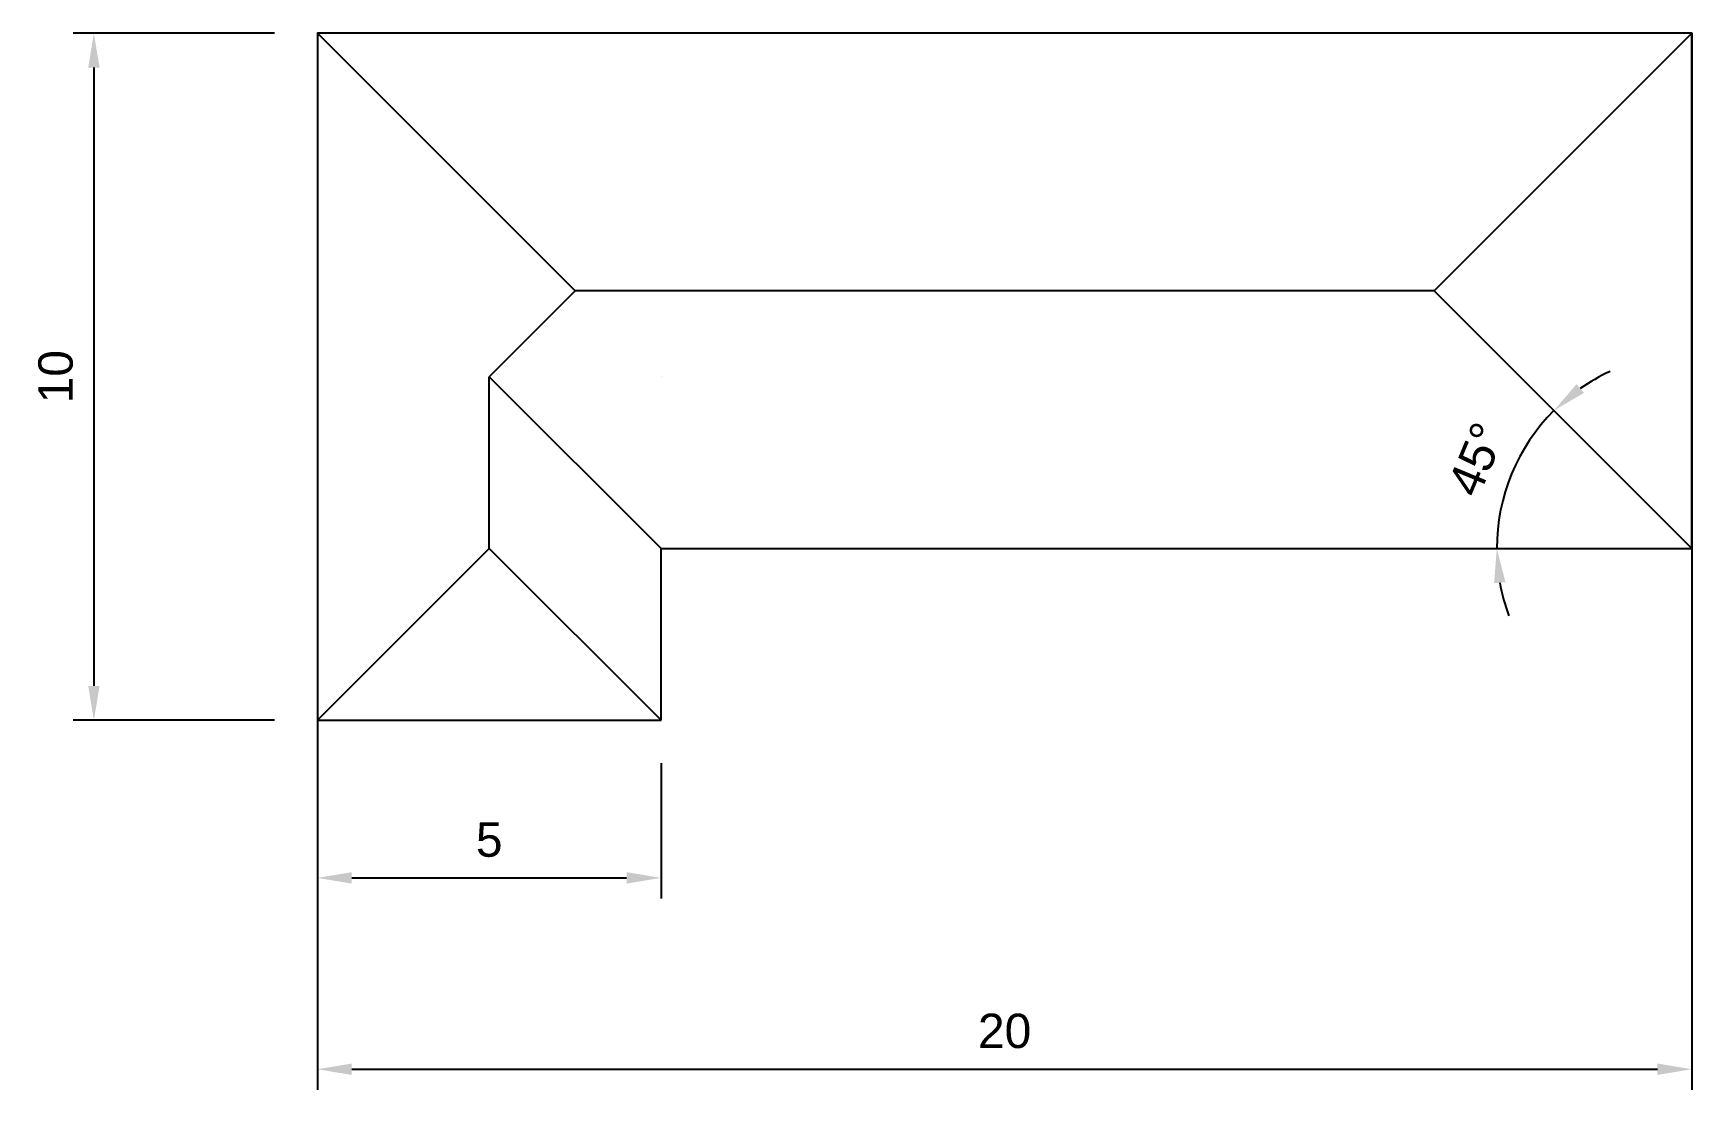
# Model space of a CAD drawing. Header units: millimetres. Extents: x 540.2 to 564.4, y 5244.9 to 5260.2.
import ezdxf

# ---------------------------------------------------------------- set-up
doc = ezdxf.new("R2010")
doc.units = ezdxf.units.MM
doc.layers.add('cotas', color=253, linetype='Continuous')
doc.styles.get("Standard").update_dxf_attribs({"font": 'ARIAL.TTF'})
doc.dimstyles.new('ISO-25', dxfattribs={"dimtxt": 0.5, "dimasz": 0.5, "dimexe": 0.3, "dimexo": 0.625, "dimgap": 0.3, "dimtad": 1, "dimtxsty": 'Standard', "dimcen": 2.5, "dimadec": 0, "dimazin": 0, "dimtfac": 1, "dimtmove": 0, "dimatfit": 3, "dimfxl": 1, "dimarcsym": 0})

# ---------------------------------------------------------------- blocks, each defined once
blk = doc.blocks.new('*D2')
at = {"layer": 'cotas', "color": 0, "lineweight": -2}
for p, q in [((543.742, 5260.23), (540.814, 5260.23)), ((541.114, 5259.73), (541.114, 5250.73)), ((543.742, 5250.23), (540.814, 5250.23))]:
    blk.add_line(p, q, dxfattribs=at)
at = {"layer": 'cotas', "color": 0}
for points in [[(541.031, 5259.73), (541.197, 5259.73), (541.114, 5260.23)], [(541.031, 5250.73), (541.197, 5250.73), (541.114, 5250.23)]]:
    blk.add_solid(points, dxfattribs=at)
at = {"layer": 'Defpoints', "color": 0}
for p in [(544.367, 5260.23), (541.114, 5250.23), (544.367, 5250.23)]:
    blk.add_point(p, dxfattribs=at)
at = {"layer": 'cotas', "color": 0, "insert": (540.559, 5255.23), "char_height": 0.5, "attachment_point": 5, "rotation": 90}
blk.add_mtext('10', dxfattribs=at)
blk = doc.blocks.new('*D3')
at = {"layer": 'cotas', "color": 0, "lineweight": -2}
for p, q in [((544.367, 5259.605), (544.367, 5244.851)), ((564.367, 5259.605), (564.367, 5244.851)), ((544.867, 5245.151), (563.867, 5245.151))]:
    blk.add_line(p, q, dxfattribs=at)
at = {"layer": 'cotas', "color": 0}
for points in [[(544.867, 5245.234), (544.867, 5245.068), (544.367, 5245.151)], [(563.867, 5245.234), (563.867, 5245.068), (564.367, 5245.151)]]:
    blk.add_solid(points, dxfattribs=at)
at = {"layer": 'Defpoints', "color": 0}
for p in [(544.367, 5260.23), (564.367, 5260.23), (564.367, 5245.151)]:
    blk.add_point(p, dxfattribs=at)
at = {"layer": 'cotas', "color": 0, "insert": (554.367, 5245.706), "char_height": 0.5, "attachment_point": 5}
blk.add_mtext('20', dxfattribs=at)
blk = doc.blocks.new('*D4')
at = {"layer": 'cotas', "color": 0, "lineweight": -2}
for p, q in [((544.367, 5249.605), (544.367, 5247.636)), ((549.367, 5249.605), (549.367, 5247.636)), ((544.867, 5247.936), (548.867, 5247.936))]:
    blk.add_line(p, q, dxfattribs=at)
at = {"layer": 'cotas', "color": 0}
for points in [[(544.867, 5248.019), (544.867, 5247.852), (544.367, 5247.936)], [(548.867, 5248.019), (548.867, 5247.852), (549.367, 5247.936)]]:
    blk.add_solid(points, dxfattribs=at)
at = {"layer": 'Defpoints', "color": 0}
for p in [(544.367, 5250.23), (549.367, 5250.23), (549.367, 5247.936)]:
    blk.add_point(p, dxfattribs=at)
at = {"layer": 'cotas', "color": 0, "insert": (546.867, 5248.49), "char_height": 0.5, "attachment_point": 5}
blk.add_mtext('5', dxfattribs=at)
blk = doc.blocks.new('*D5')
at = {"layer": 'cotas', "color": 0, "lineweight": -2}
for start, end in [(114.786, 124.893), (135, 180), (190.107, 200.214)]:
    blk.add_arc((564.367, 5252.73), 2.838, start, end, dxfattribs=at)
at = {"layer": 'cotas', "color": 0}
for points in [[(562.797, 5254.994), (562.69, 5255.122), (562.36, 5254.737)], [(561.49, 5252.224), (561.656, 5252.239), (561.529, 5252.73)]]:
    blk.add_solid(points, dxfattribs=at)
at = {"layer": 'Defpoints', "color": 0}
for p in [(560.617, 5256.48), (561.909, 5254.149), (549.367, 5252.73), (564.367, 5252.73), (564.367, 5252.73)]:
    blk.add_point(p, dxfattribs=at)
at = {"layer": 'cotas', "color": 0, "insert": (561.233, 5254.028), "char_height": 0.5, "attachment_point": 5, "rotation": 67.5}
blk.add_mtext('45°', dxfattribs=at)

msp = doc.modelspace()

# ---------------------------------------------------------------- linework, layer by layer
for p, q in [((548.117, 5256.48), (544.367, 5260.23)), ((544.367, 5260.23), (544.367, 5250.23)), ((560.617, 5256.48), (564.367, 5260.23)), ((564.367, 5260.23), (564.367, 5252.73)), ((548.117, 5256.48), (546.867, 5255.23)), ((560.617, 5256.48), (548.117, 5256.48)), ((564.367, 5252.73), (560.617, 5256.48)), ((546.867, 5252.73), (546.867, 5255.23)), ((546.867, 5255.23), (549.367, 5252.73)), ((549.367, 5255.23), (549.367, 5255.23)), ((544.367, 5250.23), (546.867, 5252.73)), ((546.867, 5252.73), (549.367, 5250.23)), ((549.367, 5252.73), (564.367, 5252.73)), ((549.367, 5250.23), (549.367, 5252.73))]:
    msp.add_line(p, q)
for points in [[(564.367, 5252.73), (564.367, 5260.23), (544.367, 5260.23), (544.367, 5250.23), (549.367, 5250.23)], [(544.367, 5255.23), (544.367, 5250.23), (549.367, 5250.23)]]:
    msp.add_lwpolyline(points)
msp.add_lwpolyline([(564.367, 5260.23), (564.367, 5260.23), (564.367, 5260.23), (564.367, 5260.23)], close=True)

# ---------------------------------------------------------------- dimensions: what is measured, and where the dimension line sits
at = {"layer": 'cotas'}
dim = msp.add_linear_dim(base=(541.114, 5250.23), p1=(544.367, 5260.23), p2=(544.367, 5250.23), angle=90, dimstyle='ISO-25', dxfattribs=at)
dim.commit()
dim.dimension.update_dxf_attribs({"geometry": '*D2', "text_midpoint": (540.559, 5255.23)})
for base, p1, p2, picture, middle in [((564.367, 5245.151), (544.367, 5260.23), (564.367, 5260.23), '*D3', (554.367, 5245.706)), ((549.367, 5247.936), (544.367, 5250.23), (549.367, 5250.23), '*D4', (546.867, 5248.49))]:
    dim = msp.add_linear_dim(base=base, p1=p1, p2=p2, dimstyle='ISO-25', dxfattribs=at)
    dim.commit()
    dim.dimension.update_dxf_attribs({"geometry": picture, "text_midpoint": middle})
dim = msp.add_angular_dim_2l(base=(561.909, 5254.149), line1=((564.367, 5252.73), (560.617, 5256.48)), line2=((549.367, 5252.73), (564.367, 5252.73)), dimstyle='ISO-25', dxfattribs=at)
dim.commit()
dim.dimension.update_dxf_attribs({"geometry": '*D5', "text_midpoint": (561.233, 5254.028)})

doc.saveas('drawing.dxf')
